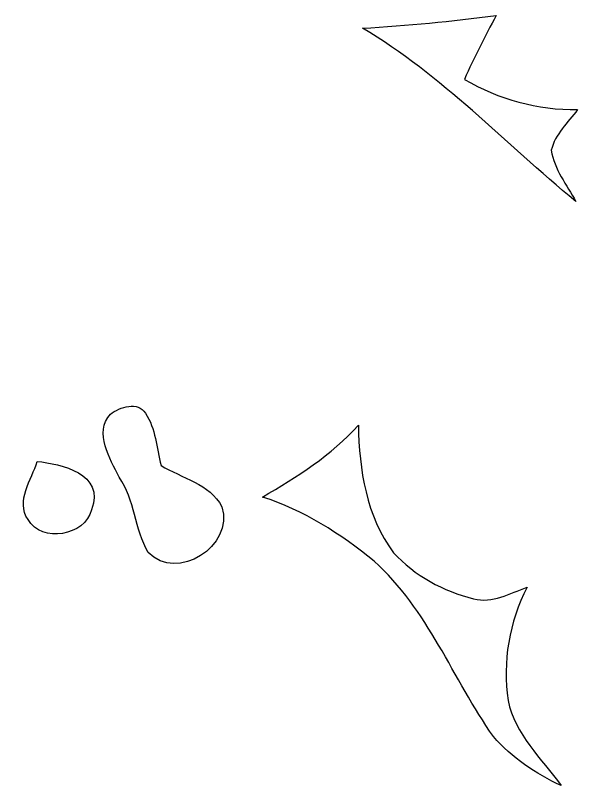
# Model space of a CAD drawing. Header units: centimetres. Extents: x -16 to 15.9, y -16 to 16.
# Drawn here: x 10.952 to 14.587, y -3.702 to 1.278 of the extents above; entities that cross this region are included whole.
import ezdxf

# ---------------------------------------------------------------- set-up
doc = ezdxf.new("R2010")
doc.units = ezdxf.units.CM
doc.header["$MEASUREMENT"] = 0
doc.layers.add('Camada 1', color=7, linetype='Continuous')

msp = doc.modelspace()

# ---------------------------------------------------------------- linework, layer by layer
at = {"layer": 'Camada 1', "color": 142}
for points, knots in [([(13.19636, 1.19521), (13.70894, 0.89076), (14.11746, 0.4512), (14.57537, 0.07514), (14.57537, 0.07514), (14.51539, 0.18098), (14.43672, 0.28293), (14.41662, 0.40534), (14.41662, 0.40534), (14.4399, 0.51012), (14.52492, 0.58561), (14.58666, 0.66851), (14.58666, 0.66851), (14.32913, 0.66604), (14.07689, 0.73448), (13.85464, 0.86431), (13.85464, 0.86431), (13.91638, 1.00542), (13.98905, 1.14124), (14.06031, 1.27776), (14.06031, 1.27776), (13.77315, 1.24001), (13.48493, 1.21144), (13.19636, 1.19521), (13.19636, 1.19521), (13.19636, 1.19521), (13.19636, 1.19521), (13.19636, 1.19521)], [0, 0, 0, 0, 0.125, 0.125, 0.125, 0.125, 0.25, 0.25, 0.25, 0.25, 0.375, 0.375, 0.375, 0.375, 0.5, 0.5, 0.5, 0.5, 0.625, 0.625, 0.625, 0.625, 0.75, 0.75, 0.75, 0.75, 1, 1, 1, 1]), ([(11.56617, -1.29999), (11.45893, -1.42064), (11.56441, -1.58856), (11.62297, -1.70886), (11.62297, -1.70886), (11.72492, -1.85526), (11.7221, -2.04435), (11.81135, -2.19498), (11.81135, -2.19498), (11.99444, -2.38725), (12.36839, -2.15618), (12.28654, -1.899), (12.28654, -1.899), (12.20999, -1.75013), (12.02408, -1.71485), (11.8939, -1.6316), (11.8939, -1.6316), (11.86286, -1.51836), (11.86039, -1.39347), (11.79266, -1.29505), (11.79266, -1.29505), (11.74609, -1.21391), (11.62685, -1.25518), (11.56617, -1.29999), (11.56617, -1.29999), (11.56617, -1.29999), (11.56617, -1.29999), (11.56617, -1.29999)], [0, 0, 0, 0, 0.125, 0.125, 0.125, 0.125, 0.25, 0.25, 0.25, 0.25, 0.375, 0.375, 0.375, 0.375, 0.5, 0.5, 0.5, 0.5, 0.625, 0.625, 0.625, 0.625, 0.75, 0.75, 0.75, 0.75, 1, 1, 1, 1]), ([(12.54901, -1.83656), (12.81571, -1.92229), (13.0556, -2.07398), (13.27079, -2.25178), (13.27079, -2.25178), (13.61828, -2.56152), (13.77985, -3.01202), (14.04232, -3.3849), (14.04232, -3.3849), (14.16156, -3.52143), (14.31537, -3.62726), (14.48047, -3.7024), (14.48047, -3.7024), (14.35312, -3.52778), (14.18378, -3.37079), (14.13686, -3.15242), (14.13686, -3.15242), (14.10088, -2.90266), (14.14392, -2.64372), (14.25963, -2.42006), (14.25963, -2.42006), (14.14921, -2.45886), (14.03456, -2.5273), (13.91391, -2.49414), (13.91391, -2.49414), (13.71917, -2.44581), (13.5322, -2.34527), (13.39709, -2.19639), (13.39709, -2.19639), (13.21964, -1.96109), (13.17484, -1.65911), (13.16919, -1.37231), (13.16919, -1.37231), (12.99527, -1.56598), (12.77302, -1.70815), (12.54901, -1.83656), (12.54901, -1.83656), (12.54901, -1.83656), (12.54901, -1.83656), (12.54901, -1.83656)], [0, 0, 0, 0, 0.0909091, 0.0909091, 0.0909091, 0.0909091, 0.1818182, 0.1818182, 0.1818182, 0.1818182, 0.2727273, 0.2727273, 0.2727273, 0.2727273, 0.3636364, 0.3636364, 0.3636364, 0.3636364, 0.4545455, 0.4545455, 0.4545455, 0.4545455, 0.5454545, 0.5454545, 0.5454545, 0.5454545, 0.6363636, 0.6363636, 0.6363636, 0.6363636, 0.7272727, 0.7272727, 0.7272727, 0.7272727, 0.8181818, 0.8181818, 0.8181818, 0.8181818, 1, 1, 1, 1]), ([(11.0931, -1.6062), (11.05817, -1.72473), (10.95199, -1.86126), (11.03348, -1.98226), (11.03348, -1.98226), (11.12061, -2.13572), (11.4046, -2.0888), (11.44305, -1.91841), (11.44305, -1.91841), (11.53583, -1.68487), (11.24373, -1.62243), (11.0931, -1.6062), (11.0931, -1.6062), (11.0931, -1.6062), (11.0931, -1.6062), (11.0931, -1.6062)], [0, 0, 0, 0, 0.2, 0.2, 0.2, 0.2, 0.4, 0.4, 0.4, 0.4, 0.6, 0.6, 0.6, 0.6, 1, 1, 1, 1])]:
    msp.add_open_spline(points, degree=3, knots=knots, dxfattribs=at)

doc.saveas('drawing.dxf')
